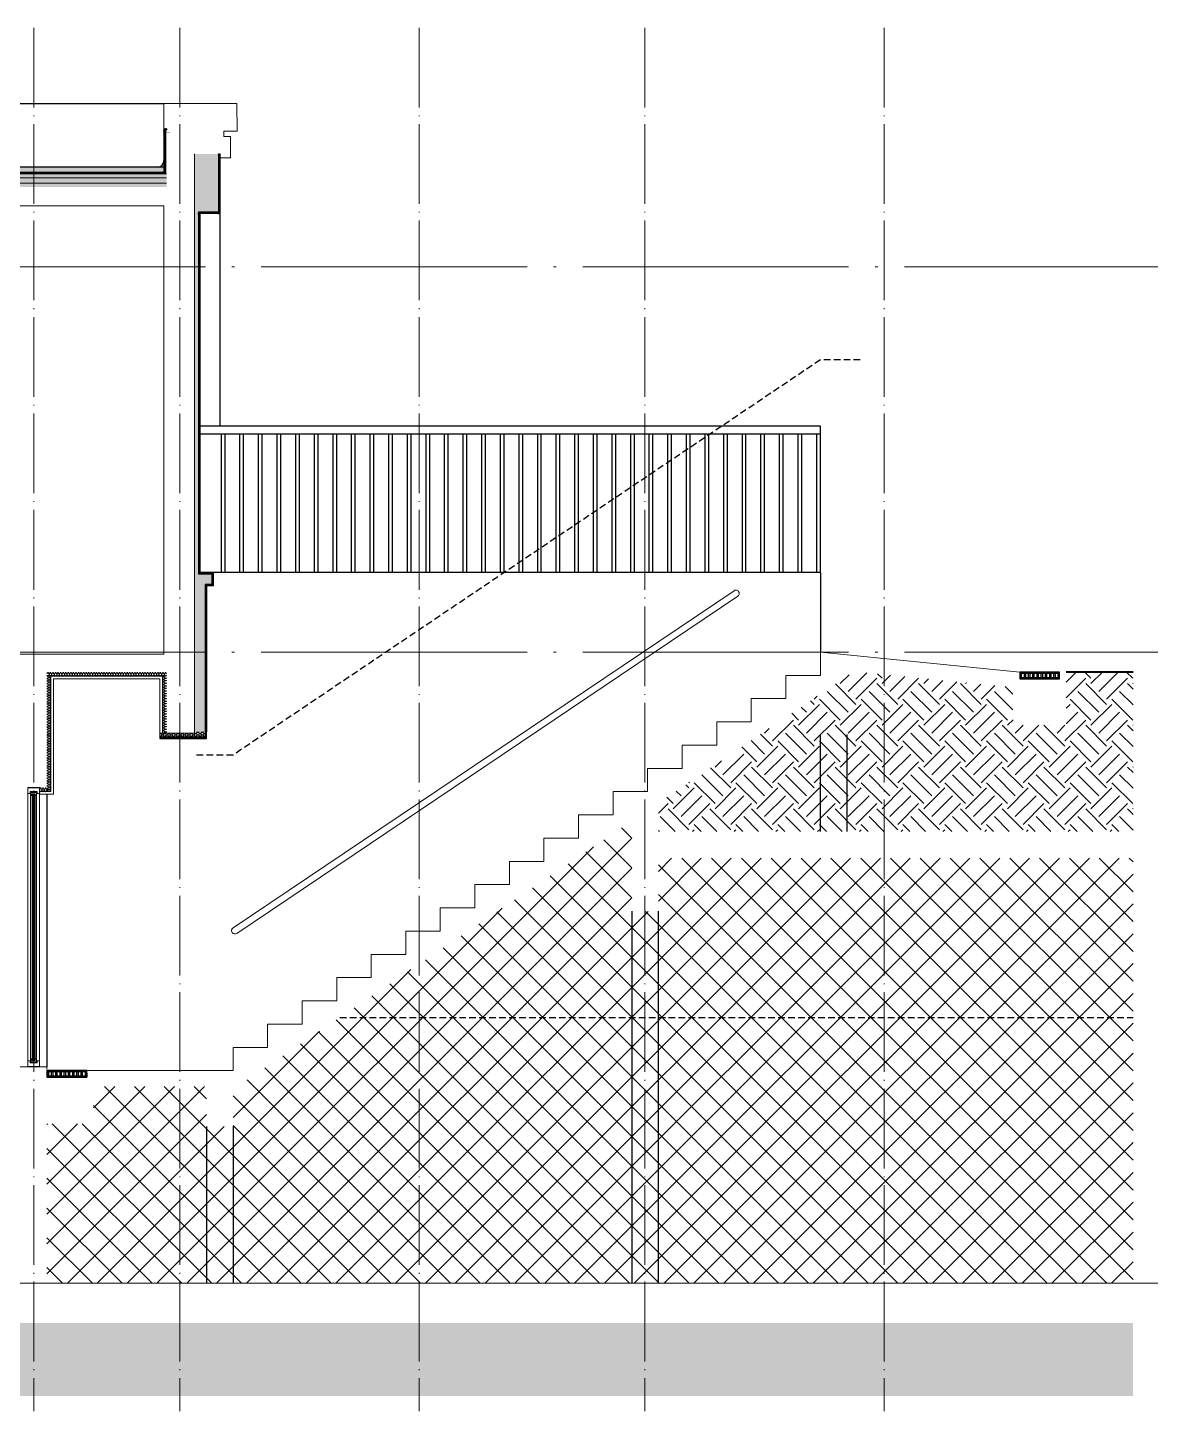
# Model space of a CAD drawing. Extents: x -518115 to 389031, y -231062 to 1628073.
# Drawn here: x 152043 to 160490, y -42023 to -31609 of the extents above; entities that cross this region are included whole.
import ezdxf
from ezdxf.xclip import XClip

# ---------------------------------------------------------------- set-up
doc = ezdxf.new("R2010")
doc.units = 0
doc.header["$LTSCALE"] = 1000
doc.header["$MEASUREMENT"] = 0
doc.header["$XCLIPFRAME"] = 0
for name, pattern in [('DASH', [0.35, 0.25, -0.1]), ('DOTE', [2.42, 2, -0.2, 0.02, -0.2]), ('HIDDEN', [0.375, 0.25, -0.125])]:
    doc.linetypes.add(name, pattern=pattern)
for name, color, linetype in [('3-屋面构造层', 157, 'Continuous'), ('COLUMN', 9, 'Continuous'), ('Stair-栏杆', 142, 'Continuous'), ('SURFACE', 6, 'Continuous'), ('地库集水坑', 128, 'Continuous'), ('审核', 1, 'Continuous'), ('看线', 251, 'Continuous'), ('立面-看线', 251, 'Continuous')]:
    doc.layers.add(name, color=color, linetype=linetype)
for name, color, linetype, lineweight in [('DOTE', 19, 'DOTE', 9), ('PUB_HATCH', 8, 'Continuous', 9), ('S_WINDOW', 144, 'Continuous', 15), ('WALL', 9, 'Continuous', 40), ('内粉刷', 37, 'Continuous', 9), ('填充', 251, 'Continuous', 5), ('立面-中轮廓线', 213, 'Continuous', 35), ('立面-栏杆', 105, 'Continuous', 15), ('细细', 250, 'Continuous', 0)]:
    doc.layers.add(name, color=color, linetype=linetype, lineweight=lineweight)
pattern_1 = [(315, (-852376.76, -566842.4952), (-1.767766953, -1.767766953), []), (315, (-852375.5815, -566842.4952), (-1.767766953, -1.767766953), [])]
pattern_2 = [(315, (-852376.76, -568980.732), (-1.767766953, -1.767766953), []), (315, (-852375.5815, -568980.732), (-1.767766953, -1.767766953), [])]

# ---------------------------------------------------------------- blocks, each defined once
blk = doc.blocks.new('FGHFG4334GDFGDFFGGGGGGDFG4G')
at = {"layer": 'SURFACE', "const_width": 2.25}
for points in [[(47, 0), (0, 0)], [(47, -28), (0, -28)]]:
    blk.add_lwpolyline(points, dxfattribs=at)
at = {"layer": 'SURFACE', "const_width": 1.5}
blk.add_lwpolyline([(47, 17, -1), (47, 5), (47, -7, -1), (47, -19), (47, -37), (53, -48), (53, -73)], format="xyb", dxfattribs=at)
blk = doc.blocks.new('FGDGDGD')
at = {"layer": '3-屋面构造层'}
h = blk.add_hatch(dxfattribs=at)
h.set_pattern_fill('隔热材料01', color=256, scale=7.692308, style=0)
h.set_pattern_definition([(270, (9.5186, 433.228), (3.846153863, -7e-16), [0.385980771, -3.460173092]), (270, (6.637, 433.228), (3.846153863, -7e-16), [0.385980771, -3.460173092]), (90, (8.5996, 430.618), (-3.846153863, 2e-16), [0.385980771, -3.460173092]), (90, (7.556, 430.618), (-3.846153863, 2e-16), [0.385980771, -3.460173092]), (180, (10.002, 430), (-5e-16, -3.846153863), [3.848019248, 0.001865385]), (135, (8.9282, 430.193), (2e-16, 3.846144175), [0.328307694, -5.110980792]), (116.56505, (12.5422, 430.4251), (8.6793e-06, 3.8461487416), [0.215769232, -8.384500037]), (116.56505, (8.696, 430.4251), (8.6793e-06, 3.8461487416), [0.215769232, -8.384500037]), (153.43495, (13.1603, 430), (-8.679e-06, 3.846148742), [0.431538463, -8.168730805]), (153.43495, (9.3142, 430), (-8.679e-06, 3.846148742), [0.431538463, -8.168730805]), (63.43495, (12.4457, 431.0041), (-8.6793e-06, 3.8461487416), [2.054923086, -6.545346183]), (63.43495, (8.5996, 431.0041), (-8.6793e-06, 3.8461487416), [2.054923086, -6.545346183]), (116.56505, (13.3647, 433.228), (8.6793e-06, 3.8461487416), [0.215769232, -8.384500037]), (116.56505, (9.5186, 433.228), (8.6793e-06, 3.8461487416), [0.215769232, -8.384500037]), (135, (9.422, 433.421), (2e-16, 3.846144175), [0.328307694, -5.110980792]), (153.43495, (13.036, 433.6532), (-8.679e-06, 3.846148742), [0.431538463, -8.168730805]), (153.43495, (9.19, 433.6532), (-8.679e-06, 3.846148742), [0.431538463, -8.168730805]), (45, (6.7336, 433.421), (2e-16, 3.846144175), [0.328307694, -5.110980792]), (63.43495, (10.4833, 433.228), (-8.6793e-06, 3.8461487416), [0.215769232, -8.384500037]), (63.43495, (6.6371, 433.228), (-8.6793e-06, 3.8461487416), [0.215769232, -8.384500037]), (26.56505, (10.812, 433.6532), (8.679e-06, 3.846148742), [0.431538463, -8.168730805]), (26.56505, (6.9658, 433.6532), (8.679e-06, 3.846148742), [0.431538463, -8.168730805]), (116.56505, (11.4023, 431.0041), (8.6793e-06, 3.8461487416), [2.054923086, -6.545346183]), (116.56505, (7.5561, 431.0041), (8.6793e-06, 3.8461487416), [2.054923086, -6.545346183]), (45, (7.2275, 430.193), (2e-16, 3.846144175), [0.328307694, -5.110980792]), (63.43495, (11.3058, 430.4251), (-8.6793e-06, 3.8461487416), [0.215769232, -8.384500037]), (63.43495, (7.4596, 430.4251), (-8.6793e-06, 3.8461487416), [0.215769232, -8.384500037]), (26.56505, (10.6877, 430), (8.679e-06, 3.846148742), [0.431538463, -8.168730805]), (26.56505, (6.8415, 430), (8.679e-06, 3.846148742), [0.431538463, -8.168730805])])
edge = h.paths.add_edge_path()
edge.add_arc((682181, 585366), 9.23, 450, 540, ccw=False)
edge.add_line((682181, 585375), (682192, 585375))
edge.add_line((682192, 585375), (682192, 585366))
edge.add_line((682192, 585366), (682172, 585366))
h = blk.add_hatch(dxfattribs=at)
h.set_pattern_fill('混凝土', color=256, scale=5, angle=-1.1458, style=0)
h.set_pattern_definition([(48.854237, (-82751.966, -43707.863), (35.7930991, -3.8540962), [3.75, -41.25]), (353.854237, (-82751.966, -43707.863), (-6.1841378, 37.7408106), [3, -33]), (99.305637, (-82748.983, -43708.185), (29.6089874, 33.886691), [3.1870095, -35.0571056]), (45.038437, (-82751.766, -43697.865), (53.1858973, -9.3413237), [5.625, -61.875]), (95.489837, (-82747.334, -43698.644), (47.6977146, 47.7616795), [4.7805144, -52.58565]), (350.038437, (-82751.766, -43697.865), (47.6976773, 47.7617167), [4.5, -49.5]), (19.854237, (-82746.817, -43700.465), (29.4368469, -20.7237073), [3.75, -41.25]), (324.854237, (-82746.817, -43700.465), (12.8883392, 36.0069862), [3, -33]), (70.305637, (-82744.364, -43702.192), (42.3251977, 15.2832459), [3.1870095, -35.0571056]), (36.3542372, (-82751.966, -43707.863), (0.9406985, 16.62920733), [0, -32.6, 0, -33.5, 0, -33.125]), (6.3542372, (-82751.966, -43707.863), (13.54517982, 19.45362572), [0, -19.1, 0, -31.85, 0, -12.625]), (326.3542372, (-82763.114, -43707.64), (26.66323482, -1.66123381), [0, -12.5, 0, -39, 0, -51.75]), (316.3542372, (-82768.113, -43707.54), (29.2535633, 4.4211788), [0, -16.25, 0, -25.9, 0, -36.75])])
h.paths.add_polyline_path([(674875, 585046), (674875, 585086), (682172, 585086), (682172, 585046)])
h = blk.add_hatch(dxfattribs=at)
h.set_pattern_fill('隔热材料03', color=256, scale=12.5, style=0)
h.set_pattern_definition([(113.578, (-500407.8114, 374696.8656), (-0.0086926214, 6.2699620763), [1.075, -0.5693125, 2.8375, -0.5693125, 1.075, -0.6825]), (66.42, (-500406.1744, 374696.8656), (2.727787851, 6.0425e-05), [1.075, -0.5693125, 2.840375, -0.5693125, 1.075, -0.6825]), (180, (-500406.1744, 374696.8656), (0, 6.25), [1.636625, -1.0910625]), (180, (-500407.538, 374702.4906), (0, 6.25), [1.636625, -1.0910625]), (90, (-500405.7427, 374697.8548), (2.72775, 2e-16), [0.52175, -5.72825]), (90, (-500407.1066, 374700.9798), (2.72775, 2e-16), [0.52175, -5.72825]), (90, (-500408.2427, 374697.8548), (2.72775, 2e-16), [0.52175, -5.72825]), (90, (-500409.6066, 374700.9798), (2.72775, 2e-16), [0.52175, -5.72825])])
edge = h.paths.add_edge_path()
edge.add_line((682178, 585086), (682178, 585050))
edge.add_arc((682172, 585050), 6.25, 270, 360, ccw=False)
edge.add_line((682172, 585044), (682172, 585086))
edge.add_line((682172, 585086), (682178, 585086))
h = blk.add_hatch(dxfattribs=at)
h.set_pattern_fill('焦渣矿渣', color=256, scale=4, angle=-1.1458, style=0)
h.set_pattern_definition([(358.8542372, (-82751.966, -43697.863), (8.27546507, 13.69326162), [1.6, -14.4]), (298.8542372, (-82751.966, -43697.863), (15.99644496, -0.32013217), [1.6, -14.4]), (238.8542372, (-82750.366, -43697.895), (7.72097989, -14.0133938), [1.6, -14.4]), (268.8542372, (-82745.567, -43697.991), (15.83683295, -8.3183365), [2.4, -11.456]), (268.8542372, (-82743.967, -43698.023), (15.83683295, -8.3183365), [2.4, -11.456]), (268.8542372, (-82742.368, -43698.055), (15.83683295, -8.3183365), [2.4, -11.456])])
h.paths.add_polyline_path([(674875, 585006), (674875, 585036), (682192, 585036), (682192, 585006)])
h = blk.add_hatch(dxfattribs=at)
h.set_pattern_fill('加气混凝土', color=256, scale=5, style=0)
h.set_pattern_definition([(0, (-82734.266, -43726.163), (30, 60), [0, -60]), (0, (-82769.366, -43734.263), (30, 60), [0, -60]), (0, (-82749.866, -43734.863), (30, 60), [0, -60]), (0, (-82728.566, -43717.163), (30, 60), [0, -60]), (0, (-82753.466, -43737.863), (30, 60), [0, -60]), (0, (-82722.566, -43679.363), (30, 60), [0, -60]), (0, (-82740.866, -43684.163), (30, 60), [0, -60]), (0, (-82731.266, -43691.663), (30, 60), [0, -60]), (0, (-82780.166, -43692.863), (30, 60), [0, -60]), (0, (-82750.766, -43695.563), (30, 60), [0, -60]), (0, (-82762.166, -43710.863), (30, 60), [0, -60]), (0, (-82761.566, -43733.363), (30, 60), [0, -60]), (0, (-82739.066, -43735.763), (30, 60), [0, -60]), (0, (-82722.566, -43709.363), (30, 60), [0, -60]), (0, (-82778.666, -43718.663), (30, 60), [0, -60]), (0, (-82773.566, -43708.463), (30, 60), [0, -60]), (0, (-82750.166, -43712.663), (30, 60), [0, -60]), (0, (-82758.566, -43721.363), (30, 60), [0, -60]), (0, (-82763.366, -43701.563), (30, 60), [0, -60]), (0, (-82755.866, -43679.063), (30, 60), [0, -60]), (0, (-82776.266, -43731.263), (30, 60), [0, -60]), (0, (-82743.266, -43691.363), (30, 60), [0, -60]), (0, (-82771.166, -43690.463), (30, 60), [0, -60]), (0, (-82775.966, -43682.663), (30, 60), [0, -60]), (130.601294, (-82726.2516, -43698.149), (-149.999998343, 180.000000787), [2.6341554, -1103.7111]), (18.4349488, (-82730.537, -43697.006), (149.99999945, 59.99999956), [2.710524, -376.76279]), (90, (-82730.537, -43699.578), (30, 60), [2.5714284, -117.428565]), (161.565051, (-82727.966, -43700.435), (-150.000000755, 59.99999553), [2.710524, -376.76279]), (53.1301023, (-82727.966, -43700.435), (30.00000006, 59.99999997), [2.857143, -297.14285]), (135, (-82725.68, -43731.006), (-30.00000363, 59.99999594), [2.424366, -167.28126]), (45, (-82729.109, -43731.006), (29.9999998, 59.99999976), [2.424366, -167.28126]), (135, (-82727.394, -43732.72), (-30.00000363, 59.99999594), [2.424366, -167.28126]), (45, (-82727.394, -43732.72), (29.9999998, 59.99999976), [2.424366, -167.28126]), (116.565051, (-82754.537, -43690.72), (-5.2e-06, 119.9999967), [3.1943826, -63.88765]), (180, (-82755.966, -43687.863), (-30, 60), [3.4285716, -56.571425]), (63.434949, (-82760.823, -43690.72), (3e-07, 119.9999994), [3.1943826, -63.88765]), (116.565051, (-82759.394, -43693.58), (-5.2e-06, 119.9999967), [3.1943826, -63.88765]), (0, (-82759.394, -43693.58), (30, 60), [3.4285716, -56.571425]), (63.434949, (-82755.966, -43693.58), (3e-07, 119.9999994), [3.1943826, -63.88765]), (107.102728, (-82731.9658, -43711.0063), (-89.999996559, 300.000000484), [3.8861346, -1628.29025]), (143.972626, (-82733.1087, -43707.292), (-569.999992774, 419.999999525), [3.8861346, -812.202]), (180, (-82736.25, -43705.006), (-30, 60), [3.7142856, -56.28571]), (36.0273733, (-82743.1087, -43707.292), (569.999995788, 419.999995472), [3.8861346, -812.202]), (71.5650511, (-82744.252, -43710.721), (90.00000046, 299.99999948), [3.6140316, -375.85928]), (107.102728, (-82743.1087, -43714.4348), (-89.999996559, 300.000000484), [3.8861346, -1628.29025]), (143.972626, (-82739.966, -43716.7206), (-569.999992774, 419.999999525), [3.8861346, -812.202]), (0, (-82739.966, -43716.72), (30, 60), [3.7142856, -56.28571]), (36.0273733, (-82736.2516, -43716.7206), (569.999995788, 419.999995472), [3.8861346, -812.202]), (71.5650511, (-82733.109, -43714.435), (90.00000046, 299.99999948), [3.6140316, -375.85928]), (150.255118, (-82731.3944, -43683.006), (-90.000000213, 59.999999257), [2.303502, -481.43196]), (90, (-82733.394, -43684.15), (30, 60), [2.2857144, -117.714275]), (29.7448813, (-82733.3944, -43684.149), (90.000000053, 59.99999972), [2.303502, -481.43196]), (116.565051, (-82745.394, -43725.58), (-5.2e-06, 119.9999967), [3.1943826, -63.88765]), (168.690067, (-82746.823, -43722.7206), (-270.0000002, 59.999998494), [2.9137254, -608.96855]), (41.1859251, (-82751.9658, -43724.149), (749.999995456, 659.999994229), [3.0371844, -1272.5802]), (90, (-82751.966, -43727.006), (30, 60), [2.857143, -117.14285]), (138.814074, (-82749.68, -43729.0063), (-749.999986669, 660.000004204), [3.0371844, -1272.5802]), (16.6992442, (-82749.68, -43729.0063), (989.999992552, 299.999996858), [2.982945, -1249.85375]), (60.9453959, (-82746.823, -43728.149), (29.99999992, 59.999999469), [2.9416086, -1232.53395]), (109.983106, (-82770.5373, -43700.4348), (-150.000000565, 419.9999988885), [3.3442002, -1401.21975]), (155.556045, (-82771.68, -43697.292), (-390.0000014866, 179.99999626), [3.4522986, -1446.51315]), (24.4439547, (-82777.9658, -43697.292), (390.0000001945, 179.999999134), [3.4522986, -1446.51315]), (70.0168934, (-82779.1087, -43700.4348), (150.000000452, 419.999998958), [3.3442002, -1401.21975]), (109.983106, (-82777.9658, -43703.5777), (-150.000000565, 419.9999988885), [3.3442002, -1401.21975]), (160.016893, (-82774.823, -43704.7206), (-150.000000088, 59.999997267), [3.3442002, -698.93775]), (19.9831065, (-82774.823, -43704.7206), (149.999999176, 59.999999905), [3.3442002, -698.93775]), (70.0168934, (-82771.68, -43703.5777), (150.000000452, 419.999998958), [3.3442002, -1401.21975]), (122.005383, (-82748.2516, -43705.8634), (-30.000004026, 59.999996937), [2.6954232, -563.3434]), (18.4349488, (-82752.252, -43704.435), (149.99999945, 59.99999956), [2.710524, -376.76279]), (90, (-82752.252, -43707.006), (30, 60), [2.5714284, -117.428565]), (161.565051, (-82749.68, -43707.863), (-150.000000755, 59.99999553), [2.710524, -376.76279]), (54.4623222, (-82749.68, -43707.8634), (209.999999696, 299.99999955), [2.457807, -1029.82115]), (116.565051, (-82765.68, -43720.435), (-5.2e-06, 119.9999967), [3.1943826, -63.88765]), (180, (-82767.11, -43717.58), (-30, 60), [3.142857, -56.85714]), (59.0362434, (-82771.966, -43720.435), (30.000000098, 59.99999971), [3.3319728, -696.3822]), (120.963756, (-82770.2516, -43723.292), (-30.0000041, 59.999997245), [3.3319728, -696.3822]), (0, (-82770.25, -43723.29), (30, 60), [3.142857, -56.85714]), (63.434949, (-82767.11, -43723.29), (3e-07, 119.9999994), [3.1943826, -63.88765])])
h.paths.add_polyline_path([(682192, 584936), (674875, 584936), (674875, 584966), (682192, 584966)])
at = {"layer": '立面-看线'}
h = blk.add_hatch(dxfattribs=at)
h.set_pattern_fill('HONEY', color=256, scale=7)
h.set_pattern_definition([(0, (-799653.24, -415240.13), (16.66875, 9.623705), [11.1125, -22.225]), (120, (-799653.24, -415240.13), (-16.66874801, 9.62370845), [11.1125, -22.225]), (60, (-799653.24, -415240.13), (1.99e-06, 19.24741345), [-22.225, 11.1125])])
h.paths.add_polyline_path([(682192, 584966), (674875, 584966), (674875, 585006), (682192, 585006)])
at = {"layer": '3-屋面构造层'}
for p, q in [((682178, 585086), (674875, 585086)), ((682172, 585086), (682172, 585044)), ((682172, 585046), (674875, 585046)), ((682192, 585036), (674875, 585036))]:
    blk.add_line(p, q, dxfattribs=at)
at = {"layer": '3-屋面构造层', "color": 251, "linetype": 'DASH', "ltscale": 0.05, "true_color": 0x636466, "const_width": 2.5}
for points in [[(682057, 585043), (682172, 585043, 0.414214), (682179, 585050), (682179, 585366)], [(682057, 585039), (682172, 585039, 0.414214), (682183, 585050), (682183, 585366)]]:
    blk.add_lwpolyline(points, format="xyb", dxfattribs=at)
at = {"layer": '3-屋面构造层', "color": 251, "true_color": 0x636466}
for points in [[(682057, 585041), (682172, 585041, 0.414214), (682180, 585050), (682180, 585366)], [(682057, 585044), (682172, 585044, 0.414214), (682178, 585050), (682178, 585366)], [(682057, 585040), (682172, 585040, 0.414214), (682182, 585050), (682182, 585366), (682184, 585366), (682184, 585050, -0.414214), (682172, 585038), (682057, 585038)]]:
    blk.add_lwpolyline(points, format="xyb", dxfattribs=at)
at = {"layer": '3-屋面构造层', "ltscale": 0.8}
blk.add_lwpolyline([(682172, 585366, -0.414214), (682181, 585375), (682192, 585375), (682192, 585366), (682172, 585366)], format="xyb", dxfattribs=at)
at = {"layer": '3-屋面构造层', "color": 251, "linetype": 'DASH', "ltscale": 0.05, "true_color": 0x636466, "const_width": 2.5}
for points in [[(682043, 585039), (674875, 585039)], [(682057, 585043), (682043, 585039)]]:
    blk.add_lwpolyline(points, dxfattribs=at)
at = {"layer": '3-屋面构造层', "color": 251, "true_color": 0x636466}
for points in [[(682043, 585040), (674875, 585040)], [(674875, 585038), (682043, 585038)], [(682056, 585044), (682042, 585040)], [(682043, 585038), (682057, 585042)]]:
    blk.add_lwpolyline(points, dxfattribs=at)
at = {"layer": '3-屋面构造层'}
blk.add_arc((682122, 585136), 50, 270, 360, dxfattribs=at)
at = {"layer": 'PUB_HATCH', "color": 215, "true_color": 0xa953a0}
for p, q in [((682192, 585006), (674875, 585006)), ((682192, 584966), (674875, 584966))]:
    blk.add_line(p, q, dxfattribs=at)
at = {"layer": '3-屋面构造层', "color": 1, "xscale": -1}
blk.add_blockref('FGHFG4334GDFGDFFGGGGGGDFG4G', (682218, 585349), dxfattribs=at)

msp = doc.modelspace()

# ---------------------------------------------------------------- hatches: boundary and pattern name
h = msp.add_hatch()
h.set_pattern_fill('ANSI34', color=1, style=0, double=1)
h.set_pattern_definition([(45, (-1132645.128, -545809.326), (-6.73519209, 6.73519209), []), (45, (-1132642.883, -545809.326), (-6.73519209, 6.73519209), []), (45, (-1132640.638, -545809.326), (-6.73519209, 6.73519209), []), (45, (-1132638.393, -545809.326), (-6.73519209, 6.73519209), [])])
h.paths.add_polyline_path([(153337.7, -35708.6), (153437.8, -35708.6), (153437.8, -35808.6), (153387.6, -35808.6), (153387.6, -36909.1), (153377.6, -36909.1), (153377.6, -35798.6), (153427.8, -35798.6), (153427.9, -35718.6), (153327.7, -35718.6), (153327.7, -32998.5), (153477.8, -32998.5), (153477.7, -32558.5), (153487.7, -32558.5), (153487.7, -33008.5), (153437.8, -33008.5), (153437.8, -33008.5), (153337.7, -33008.5)])
h = msp.add_hatch()
h.set_pattern_fill('ANSI34', color=1, style=0, double=1)
h.set_pattern_definition([(45, (-1140476.224, -545909.575), (-6.73519209, 6.73519209), []), (45, (-1140473.979, -545909.575), (-6.73519209, 6.73519209), []), (45, (-1140471.734, -545909.575), (-6.73519209, 6.73519209), []), (45, (-1140469.489, -545909.575), (-6.73519209, 6.73519209), [])])
h.paths.add_polyline_path([(153387.7, -36909.1), (153377.7, -36909.1), (153377.7, -36949.1), (153037.7, -36949.1), (153037.7, -36959.1), (153387.7, -36959.1)])
at = {"layer": '地库集水坑'}
h = msp.add_hatch(dxfattribs=at)
h.set_pattern_fill('STEEL', color=250, scale=20, angle=45, style=0)
h.set_pattern_definition([(90, (-1742144.24, 3906230.253), (-31.75, 5e-15), []), (90, (-1742155.465, 3906241.478), (-31.75, 5e-15), [])])
h.paths.add_polyline_path([(159807.7, -36458.8), (159507.7, -36458.8), (159507.7, -36508.8), (159807.7, -36508.8)])
h = msp.add_hatch(dxfattribs=at)
h.set_pattern_fill('STEEL', color=250, scale=20, angle=45, style=0)
h.set_pattern_definition([(90, (-1749464.293, 3903230.253), (-31.75, 5e-15), []), (90, (-1749475.518, 3903241.478), (-31.75, 5e-15), [])])
h.paths.add_polyline_path([(152487.6, -39458.8), (152187.6, -39458.8), (152187.6, -39508.8), (152487.6, -39508.8)])
at = {"layer": '填充'}
h = msp.add_hatch(dxfattribs=at)
h.set_pattern_fill('EARTH', color=250, scale=70, angle=45, style=0)
h.set_pattern_definition([(45, (-986438.05, -435207.06), (0, 314.308964), [222.25, -222.25]), (45, (-986496.99, -435148.13), (0, 314.308964), [222.25, -222.25]), (45, (-986555.92, -435089.2), (0, 314.308964), [222.25, -222.25]), (135, (-986555.92, -435049.9), (-314.308964, 0), [222.25, -222.25]), (135, (-986496.99, -434990.97), (-314.308964, 0), [222.25, -222.25]), (135, (-986438.05, -434932.04), (-314.308964, 0), [222.25, -222.25])])
h.paths.add_polyline_path([(159857.7, -36579.3), (159857.7, -36858.8), (159457.4, -36858.8), (159454.8, -36574), (158260, -36454.5), (156788.6, -37444.9), (156788.6, -37658.8), (160359.9, -37658.8), (160359.9, -36458.8), (159857.7, -36458.8), (159857.7, -36579.3)])
h = msp.add_hatch(dxfattribs=at)
h.set_pattern_fill('ANSI37', color=196, scale=100, style=0)
h.set_pattern_definition([(45, (157037.69, -31198.75), (-112.2532, 112.2532), []), (135, (157037.69, -31198.75), (-112.2532, -112.2532), [])])
edge = h.paths.add_edge_path()
edge.add_line((156788.1, -37860.3), (156788.1, -38260.5))
edge.add_line((156788.1, -38260.5), (156587.7, -38260.1))
edge.add_line((156587.7, -38260.1), (156588.7, -37579.4))
edge.add_line((156588.7, -37579.4), (156173.6, -37858.8))
edge.add_line((156173.6, -37858.8), (153587.7, -39599.3))
edge.add_line((153587.7, -39599.3), (153587.7, -39878.8))
edge.add_line((153587.7, -39878.8), (153387.7, -39878.8))
edge.add_line((153387.7, -39878.8), (153387.7, -39578.8))
edge.add_line((153387.7, -39578.8), (152537.7, -39578.8))
edge.add_line((152537.7, -39578.8), (152537.7, -39858.8))
edge.add_line((152337.5, -39858.8), (152187.9, -39858.8))
edge.add_line((152187.9, -39858.8), (152187.7, -41058.8))
edge.add_line((152187.7, -41058.8), (160359.9, -41058.8))
edge.add_line((160359.9, -41058.8), (160359.9, -37858.8))
edge.add_line((160359.9, -37858.8), (156788.5, -37860.3))
h = msp.add_hatch(dxfattribs=at)
h.set_pattern_fill('EARTH', color=250, scale=50, angle=45, style=0)
h.set_pattern_definition([(45, (-6407.33, 95725.28), (0, 224.5064), [158.75, -158.75]), (45, (-6449.42, 95767.37), (0, 224.5064), [158.75, -158.75]), (45, (-6491.52, 95809.47), (0, 224.5064), [158.75, -158.75]), (135, (-6491.52, 95837.53), (-224.5064, 0), [158.75, -158.75]), (135, (-6449.42, 95879.63), (-224.5064, 0), [158.75, -158.75]), (135, (-6407.33, 95921.72), (-224.5064, 0), [158.75, -158.75])])
h.paths.add_polyline_path([(160359.9, -41908.7), (160359.9, -41358.4), (145181.1, -41358.4), (145181.1, -41908.7)])
at = {"layer": '立面-看线'}
h = msp.add_hatch(dxfattribs=at)
h.set_pattern_fill('HONEY', color=256, scale=7)
h.set_pattern_definition([(0, (-1132645.128, -545809.326), (16.66875, 9.623705), [11.1125, -22.225]), (120, (-1132645.128, -545809.326), (-16.66874801, 9.62370845), [11.1125, -22.225]), (60, (-1132645.128, -545809.326), (1.99e-06, 19.24741345), [-22.225, 11.1125])])
h.paths.add_polyline_path([(153437.7, -32998.5), (153437.7, -32998.5), (153327.7, -32998.5), (153327.7, -35718.6), (153427.9, -35718.6), (153427.8, -35798.6), (153377.6, -35798.6), (153377.6, -36909.1), (153297.8, -36909.1), (153298.3, -33018.5), (153297.7, -33018.6), (153297.3, -32558.6), (153477.7, -32558.5), (153477.5, -32998.5)])
h = msp.add_hatch(dxfattribs=at)
h.set_pattern_fill('HONEY', color=256, scale=7, angle=-90)
h.set_pattern_definition([(270, (-233149.342, 774564.651), (9.623705, -16.66875), [11.1125, -22.225]), (30, (-233149.342, 774564.651), (9.62370845, 16.66874801), [11.1125, -22.225]), (330, (-233149.342, 774564.651), (19.24741345, -1.99e-06), [-22.225, 11.1125])])
h.paths.add_polyline_path([(153087.7, -36488.6), (153087.7, -36488.6), (153087.7, -36458.6), (152187.7, -36458.6), (152187.7, -36488.6)])
h = msp.add_hatch(dxfattribs=at)
h.set_pattern_fill('HONEY', color=256, scale=7)
h.set_pattern_definition([(360, (-658835.549, -422195.825), (16.66875, 9.623705), [11.1125, -22.225]), (120, (-658835.549, -422195.825), (-16.66874801, 9.62370845), [11.1125, -22.225]), (60, (-658835.549, -422195.825), (1.99e-06, 19.24741345), [-22.225, 11.1125])])
h.paths.add_polyline_path([(152217.7, -37358.8), (152217.7, -36488.6), (152187.7, -36488.6), (152187.7, -37358.8)])
h = msp.add_hatch(dxfattribs=at)
h.set_pattern_fill('HONEY', color=256, scale=7)
h.set_pattern_definition([(360, (-658510.751, -425176.482), (16.66875, 9.623705), [11.1125, -22.225]), (120, (-658510.751, -425176.482), (-16.66874801, 9.62370845), [11.1125, -22.225]), (60, (-658510.751, -425176.482), (1.99e-06, 19.24741345), [-22.225, 11.1125])])
h.paths.add_polyline_path([(153087.7, -36919.2), (153057.7, -36919.2), (153057.7, -36488.9), (153087.7, -36488.9)])
h = msp.add_hatch(dxfattribs=at)
h.set_pattern_fill('HONEY', color=256, scale=7)
h.set_pattern_definition([(0, (-1140476.224, -545909.575), (16.66875, 9.623705), [11.1125, -22.225]), (120, (-1140476.224, -545909.575), (-16.66874801, 9.62370845), [11.1125, -22.225]), (60, (-1140476.224, -545909.575), (1.99e-06, 19.24741345), [-22.225, 11.1125])])
h.paths.add_polyline_path([(153377.7, -36909.1), (153297.7, -36909.1), (153297.7, -36919.1), (153037.7, -36919.1), (153037.7, -36949.1), (153377.7, -36949.1)])
h = msp.add_hatch(dxfattribs=at)
h.set_pattern_fill('HONEY', color=256, scale=7, angle=-90)
h.set_pattern_definition([(270, (-233204.395, 773694.448), (9.623705, -16.66875), [11.1125, -22.225]), (30, (-233204.395, 773694.448), (9.62370845, 16.66874801), [11.1125, -22.225]), (330, (-233204.395, 773694.448), (19.24741345, -1.99e-06), [-22.225, 11.1125])])
h.paths.add_polyline_path([(152187.7, -37358.8), (152187.7, -37328.8), (152132.6, -37328.8), (152132.6, -37358.8)])
at = {"layer": '细细'}
h = msp.add_hatch(dxfattribs=at)
h.set_pattern_fill('金属', color=256, style=0)
h.set_pattern_definition(pattern_1)
h.paths.add_polyline_path([(152132.6, -37373.8), (152112.6, -37373.8), (152112.6, -37360.3), (152062.6, -37360.3), (152062.6, -37373.8), (152042.6, -37373.8), (152042.6, -37328.8), (152132.6, -37328.8)])
h.paths.add_polyline_path([(152114.6, -37358.3), (152114.6, -37371.8), (152130.6, -37371.8), (152130.6, -37330.8), (152044.6, -37330.8), (152044.6, -37371.8), (152060.6, -37371.8), (152060.6, -37358.3)], flags=16)
h = msp.add_hatch(dxfattribs=at)
h.set_pattern_fill('金属', color=256, style=0)
h.set_pattern_definition(pattern_1)
h.paths.add_polyline_path([(152065.1, -37362.3), (152065.1, -37387.3), (152077.1, -37387.3), (152077.1, -37377.3), (152098.1, -37377.3), (152098.1, -37387.3), (152110.1, -37387.3), (152110.1, -37362.3)])
h.paths.add_polyline_path([(152108.1, -37364.3), (152108.1, -37385.3), (152100.1, -37385.3), (152100.1, -37375.3), (152075.1, -37375.3), (152075.1, -37385.3), (152067.1, -37385.3), (152067.1, -37364.3)], flags=16)
h = msp.add_hatch(color=256, dxfattribs=at)
edge = h.paths.add_edge_path()
edge.add_line((152092.1, -37377.3), (152092.1, -37389.3))
edge.add_arc((152087.6, -37397.6), 9.44, 61.51755, 118.48245)
edge.add_line((152083.1, -37389.3), (152083.1, -37377.3))
edge.add_arc((152087.6, -37369), 9.44, 241.51755, 298.48245)
h = msp.add_hatch(dxfattribs=at)
h.set_pattern_fill('金属', color=256, style=0)
h.set_pattern_definition(pattern_2)
h.paths.add_polyline_path([(152132.6, -39383.8), (152112.6, -39383.8), (152112.6, -39397.3), (152062.6, -39397.3), (152062.6, -39383.8), (152042.6, -39383.8), (152042.6, -39428.8), (152132.6, -39428.8)])
h.paths.add_polyline_path([(152114.6, -39399.3), (152114.6, -39385.8), (152130.6, -39385.8), (152130.6, -39426.8), (152044.6, -39426.8), (152044.6, -39385.8), (152060.6, -39385.8), (152060.6, -39399.3)], flags=16)
h = msp.add_hatch(dxfattribs=at)
h.set_pattern_fill('金属', color=256, style=0)
h.set_pattern_definition(pattern_2)
h.paths.add_polyline_path([(152065.1, -39395.3), (152065.1, -39370.3), (152077.1, -39370.3), (152077.1, -39380.3), (152098.1, -39380.3), (152098.1, -39370.3), (152110.1, -39370.3), (152110.1, -39395.3)])
h.paths.add_polyline_path([(152108.1, -39393.3), (152108.1, -39372.3), (152100.1, -39372.3), (152100.1, -39382.3), (152075.1, -39382.3), (152075.1, -39372.3), (152067.1, -39372.3), (152067.1, -39393.3)], flags=16)
h = msp.add_hatch(color=256, dxfattribs=at)
edge = h.paths.add_edge_path()
edge.add_line((152092.1, -39380.3), (152092.1, -39368.3))
edge.add_arc((152087.6, -39360), 9.44, 241.51755, 298.48245, ccw=False)
edge.add_line((152083.1, -39368.3), (152083.1, -39380.3))
edge.add_arc((152087.6, -39388.6), 9.44, 61.51755, 118.48245, ccw=False)

# ---------------------------------------------------------------- linework, layer by layer
at = {"color": 1}
for p, q in [((153377.7, -36949.1), (153037.7, -36949.1)), ((153037.7, -36949.1), (153037.7, -36959.1)), ((153037.7, -36959.1), (153387.7, -36959.1)), ((153377.7, -36909.1), (153377.7, -36949.1)), ((153387.7, -36959.1), (153387.7, -36909.1))]:
    msp.add_line(p, q, dxfattribs=at)
for points in [[(153477.7, -32558.5), (153477.8, -32998.5), (153327.7, -32998.5), (153327.7, -35718.6), (153427.9, -35718.6), (153427.8, -35798.6), (153377.6, -35798.6), (153377.7, -36909.1)], [(153477.7, -32558.5), (153487.7, -32558.5), (153487.7, -33008.5), (153337.7, -33008.5), (153337.7, -35708.6), (153437.9, -35708.6), (153437.8, -35808.6), (153387.6, -35808.6), (153387.7, -36909.1)]]:
    msp.add_lwpolyline(points, dxfattribs=at)
at = {"layer": 'COLUMN'}
msp.add_lwpolyline([(152487.7, -39478.8), (152487.7, -39508.8), (152437.7, -39508.8)], dxfattribs=at)
at = {"layer": 'DOTE', "linetype": 'DOTE', "ltscale": 0.3}
for p, q in [((152087.7, -31608.8), (152087.7, -42022.9)), ((153187.7, -31608.8), (153187.7, -42022.9)), ((154987.7, -31608.8), (154987.7, -42022.9)), ((156687.7, -31608.8), (156687.7, -42022.9)), ((158487.7, -31608.8), (158487.7, -42022.9))]:
    msp.add_line(p, q, dxfattribs=at)
at = {"layer": 'DOTE', "linetype": 'DOTE'}
for p, q in [((160639.9, -33408.8), (144913.2, -33408.8)), ((160639.9, -36308.8), (144913.2, -36308.8)), ((160639.9, -41058.8), (144913.2, -41058.8))]:
    msp.add_line(p, q, dxfattribs=at)
at = {"layer": 'PUB_HATCH', "color": 215, "true_color": 0xa953a0}
for p, q in [((152217.7, -36488.6), (153057.7, -36488.6)), ((152217.7, -37358.8), (152217.7, -36488.6)), ((153057.7, -36919.2), (153057.7, -36488.6)), ((153037.7, -36919.2), (153297.7, -36919.2)), ((153087.7, -36909.1), (153087.7, -36919.2)), ((153297.7, -36919.2), (153297.7, -36909.1)), ((152132.6, -37358.8), (152217.7, -37358.8))]:
    msp.add_line(p, q, dxfattribs=at)
msp.add_lwpolyline([(153297.3, -32558.7), (153297.7, -33018.8), (153297.7, -33018.8), (153297.7, -36909.1)], dxfattribs=at)
at = {"layer": 'S_WINDOW'}
for p, q in [((152042.6, -39383.8), (152042.6, -37373.8)), ((152132.6, -39383.8), (152132.6, -37373.8)), ((152065.1, -39370.3), (152065.1, -37387.3)), ((152110.1, -39370.3), (152110.1, -37387.3))]:
    msp.add_line(p, q, dxfattribs=at)
for points in [[(152042.6, -37328.8), (152042.6, -37373.8), (152062.6, -37373.8), (152062.6, -37360.3), (152112.6, -37360.3), (152112.6, -37373.8), (152132.6, -37373.8), (152132.6, -37328.8)], [(152044.6, -37330.8), (152044.6, -37371.8), (152060.6, -37371.8), (152060.6, -37358.3), (152114.6, -37358.3), (152114.6, -37371.8), (152130.6, -37371.8), (152130.6, -37330.8)], [(152065.1, -37362.3), (152065.1, -37387.3), (152077.1, -37387.3), (152077.1, -37377.3), (152098.1, -37377.3), (152098.1, -37387.3), (152110.1, -37387.3), (152110.1, -37362.3)], [(152067.1, -37364.3), (152067.1, -37385.3), (152075.1, -37385.3), (152075.1, -37375.3), (152100.1, -37375.3), (152100.1, -37385.3), (152108.1, -37385.3), (152108.1, -37364.3)], [(152042.6, -39428.8), (152042.6, -39383.8), (152062.6, -39383.8), (152062.6, -39397.3), (152112.6, -39397.3), (152112.6, -39383.8), (152132.6, -39383.8), (152132.6, -39428.8)], [(152044.6, -39426.8), (152044.6, -39385.8), (152060.6, -39385.8), (152060.6, -39399.3), (152114.6, -39399.3), (152114.6, -39385.8), (152130.6, -39385.8), (152130.6, -39426.8)], [(152065.1, -39395.3), (152065.1, -39370.3), (152077.1, -39370.3), (152077.1, -39380.3), (152098.1, -39380.3), (152098.1, -39370.3), (152110.1, -39370.3), (152110.1, -39395.3)], [(152067.1, -39393.3), (152067.1, -39372.3), (152075.1, -39372.3), (152075.1, -39382.3), (152100.1, -39382.3), (152100.1, -39372.3), (152108.1, -39372.3), (152108.1, -39393.3)]]:
    msp.add_lwpolyline(points, close=True, dxfattribs=at)
at = {"layer": 'Stair-栏杆'}
for p, q in [((158007.7, -34608.8), (153337.7, -34608.8)), ((158007.7, -34668.8), (153337.7, -34668.8))]:
    msp.add_line(p, q, dxfattribs=at)
for points in [[(153497.7, -34668.8), (153497.7, -35708.8)], [(153527.7, -35708.8), (153527.7, -34668.8)], [(153637.7, -34668.8), (153637.7, -35708.8)], [(153667.7, -35708.8), (153667.7, -34668.8)], [(153777.7, -34668.8), (153777.7, -35708.8)], [(153807.7, -35708.8), (153807.7, -34668.8)], [(153917.7, -34668.8), (153917.7, -35708.8)], [(153947.7, -35708.8), (153947.7, -34668.8)], [(154057.7, -34668.8), (154057.7, -35708.8)], [(154087.7, -35708.8), (154087.7, -34668.8)], [(154197.7, -34668.8), (154197.7, -35708.8)], [(154227.7, -35708.8), (154227.7, -34668.8)], [(154337.7, -34668.8), (154337.7, -35708.8)], [(154367.7, -35708.8), (154367.7, -34668.8)], [(154477.7, -34668.8), (154477.7, -35708.8)], [(154507.7, -35708.8), (154507.7, -34668.8)], [(154617.7, -34668.8), (154617.7, -35708.8)], [(154647.7, -35708.8), (154647.7, -34668.8)], [(154757.7, -34668.8), (154757.7, -35708.8)], [(154787.7, -35708.8), (154787.7, -34668.8)], [(154897.7, -34668.8), (154897.7, -35708.8)], [(154927.7, -35708.8), (154927.7, -34668.8)], [(155037.7, -34668.8), (155037.7, -35708.8)], [(155067.7, -35708.8), (155067.7, -34668.8)], [(155177.7, -34668.8), (155177.7, -35708.8)], [(155207.7, -35708.8), (155207.7, -34668.8)], [(155317.7, -34668.8), (155317.7, -35708.8)], [(155347.7, -35708.8), (155347.7, -34668.8)], [(155457.7, -34668.8), (155457.7, -35708.8)], [(155487.7, -35708.8), (155487.7, -34668.8)], [(155597.7, -34668.8), (155597.7, -35708.8)], [(155627.7, -35708.8), (155627.7, -34668.8)], [(155737.7, -34668.8), (155737.7, -35708.8)], [(155767.7, -35708.8), (155767.7, -34668.8)], [(155877.7, -34668.8), (155877.7, -35708.8)], [(155907.7, -35708.8), (155907.7, -34668.8)], [(156017.7, -34668.8), (156017.7, -35708.8)], [(156047.7, -35708.8), (156047.7, -34668.8)], [(156157.7, -34668.8), (156157.7, -35708.8)], [(156187.7, -35708.8), (156187.7, -34668.8)], [(156297.7, -34668.8), (156297.7, -35708.8)], [(156327.7, -35708.8), (156327.7, -34668.8)], [(156437.7, -34668.8), (156437.7, -35708.8)], [(156467.7, -35708.8), (156467.7, -34668.8)], [(156577.7, -34668.8), (156577.7, -35708.8)], [(156607.7, -35708.8), (156607.7, -34668.8)], [(156717.7, -34668.8), (156717.7, -35708.8)], [(156747.7, -35708.8), (156747.7, -34668.8)], [(156857.7, -34668.8), (156857.7, -35708.8)], [(156887.7, -35708.8), (156887.7, -34668.8)], [(156997.7, -34668.8), (156997.7, -35708.8)], [(157027.7, -35708.8), (157027.7, -34668.8)], [(157137.7, -34668.8), (157137.7, -35708.8)], [(157167.7, -35708.8), (157167.7, -34668.8)], [(157277.7, -34668.8), (157277.7, -35708.8)], [(157307.7, -35708.8), (157307.7, -34668.8)], [(157417.7, -34668.8), (157417.7, -35708.8)], [(157447.7, -35708.8), (157447.7, -34668.8)], [(157557.7, -34668.8), (157557.7, -35708.8)], [(157587.7, -35708.8), (157587.7, -34668.8)], [(157697.7, -34668.8), (157697.7, -35708.8)], [(157727.7, -35708.8), (157727.7, -34668.8)], [(157837.7, -34668.8), (157837.7, -35708.8)], [(157867.7, -35708.8), (157867.7, -34668.8)], [(157977.7, -34668.8), (157977.7, -35708.8)], [(158007.7, -35708.8), (158007.7, -34608.8)]]:
    msp.add_lwpolyline(points, dxfattribs=at)
at = {"layer": 'WALL', "color": 1}
msp.add_line((160359.9, -36458.8), (159857.7, -36458.7), dxfattribs=at)
at = {"layer": '内粉刷'}
for p, q in [((153067.7, -32178.8), (153067.7, -32658.8)), ((146907.8, -36323.8), (153067.7, -36323.8)), ((149407.8, -39428.8), (152187.6, -39428.8)), ((152187.6, -39428.8), (152187.7, -39448.8)), ((152187.6, -39478.8), (152187.6, -39458.8)), ((152187.7, -41058.8), (160359.9, -41058.8))]:
    msp.add_line(p, q, dxfattribs=at)
for points in [[(153067.7, -32178.8), (153617.7, -32178.7), (153617.8, -32388.7), (153517.7, -32388.7), (153517.7, -32428.7), (153567.7, -32428.7), (153567.7, -32588.7), (153488.2, -32588.7)], [(153067.7, -36323.8), (153067.7, -32948.8), (150137.7, -32948.8)], [(159507.7, -36458.8), (158007.7, -36308.8), (158007.7, -36483.8), (157747.7, -36483.8), (157747.7, -36658.8), (157487.7, -36658.8), (157487.7, -36833.8), (157227.7, -36833.8), (157227.7, -37008.8), (156967.7, -37008.8), (156967.7, -37183.8), (156707.7, -37183.8), (156707.7, -37358.8), (156447.7, -37358.8), (156447.7, -37533.8), (156187.7, -37533.8), (156187.7, -37708.8), (155927.7, -37708.8), (155927.7, -37883.8), (155667.7, -37883.8), (155667.7, -38058.8), (155407.7, -38058.8), (155407.7, -38233.8), (155147.7, -38233.8), (155147.7, -38408.8), (154887.7, -38408.8), (154887.7, -38583.8), (154627.7, -38583.8), (154627.7, -38758.8), (154367.7, -38758.8), (154367.7, -38933.8), (154107.7, -38933.8), (154107.7, -39108.8), (153847.7, -39108.8), (153847.7, -39283.8), (153587.7, -39283.8), (153587.7, -39458.8), (152487.6, -39458.8)], [(153287.7, -36959.1), (153037.7, -36959.1), (153037.7, -36508.6), (152237.7, -36508.6), (152237.7, -37378.8), (152132.6, -37378.8)]]:
    msp.add_lwpolyline(points, dxfattribs=at)
at = {"layer": '地库集水坑'}
for points in [[(159807.7, -36458.8), (159507.7, -36458.8), (159507.7, -36508.8), (159807.7, -36508.8)], [(159797.7, -36468.8), (159517.7, -36468.8), (159517.7, -36498.8), (159797.7, -36498.8)], [(152487.6, -39458.8), (152187.6, -39458.8), (152187.6, -39508.8), (152487.6, -39508.8)], [(152477.6, -39468.8), (152197.6, -39468.8), (152197.6, -39498.8), (152477.6, -39498.8)]]:
    msp.add_lwpolyline(points, close=True, dxfattribs=at)
at = {"layer": '审核', "color": 58, "linetype": 'HIDDEN', "ltscale": 0.2}
msp.add_line((154390.8, -39058.8), (160359.9, -39058.8), dxfattribs=at)
msp.add_lwpolyline([(158307.7, -34108.8), (158007.7, -34108.8), (153587.7, -37083.8), (153287.7, -37083.8)], dxfattribs=at)
at = {"layer": '看线', "color": 252}
for p, q in [((146907.8, -32178.8), (153067.7, -32178.8)), ((153487.7, -33008.8), (153487.7, -34608.8))]:
    msp.add_line(p, q, dxfattribs=at)
at = {"layer": '看线', "color": 32}
for q in [(153337.7, -35708.6), (158007.7, -36308.8)]:
    msp.add_line((158007.7, -35708.8), q, dxfattribs=at)
at = {"layer": '看线'}
for p, q in [((158006.8, -36928.7), (158006.8, -37658.8)), ((158206.8, -36929), (158206.8, -37658.8)), ((152187.6, -37378.8), (152187.6, -39428.8)), ((156587.7, -38258.9), (156587.7, -41059)), ((156787.7, -38258.9), (156787.7, -41059)), ((153387.7, -39878.8), (153387.7, -41058.8)), ((153587.7, -39878.8), (153587.7, -41058.8))]:
    msp.add_line(p, q, dxfattribs=at)
at = {"layer": '立面-中轮廓线', "color": 1}
msp.add_line((153287.7, -36959.1), (153387.7, -36959.1), dxfattribs=at)
at = {"layer": '立面-栏杆', "color": 4}
for points in [[(153587.7, -38383.8), (157357.7, -35846.3)], [(153615.6, -38425.3), (157385.6, -35887.8)]]:
    msp.add_lwpolyline(points, dxfattribs=at)
for centre, start, end in [((157371.7, -35867), 303.94359, 123.94359), ((153601.7, -38404.5), 123.94359, 303.94359)]:
    msp.add_arc(centre, 25, start, end, dxfattribs=at)
at = {"layer": '细细'}
for points in [[(152083.1, -39368.3), (152083.1, -37377.3)], [(152092.1, -39368.3), (152092.1, -37377.3)], [(152077.1, -37387.3), (152077.1, -39370.3)], [(152098.1, -37387.3), (152098.1, -39370.3)]]:
    msp.add_lwpolyline(points, dxfattribs=at)
for points in [[(152092.1, -37377.3), (152092.1, -37389.3, 0.2538047), (152083.1, -37389.3), (152083.1, -37377.3, 0.2538047)], [(152092.1, -39380.3), (152092.1, -39368.3, -0.2538047), (152083.1, -39368.3), (152083.1, -39380.3, -0.2538047)]]:
    msp.add_lwpolyline(points, format="xyb", close=True, dxfattribs=at)

# ---------------------------------------------------------------- block references
ref = msp.add_blockref('FGDGDGD', (-529103.8, -617745))
XClip(ref).set_block_clipping_path([(679091.5840785796, 584936.1769558351), (682291.5665918037, 585415.8410118448)])

doc.saveas('drawing.dxf')
